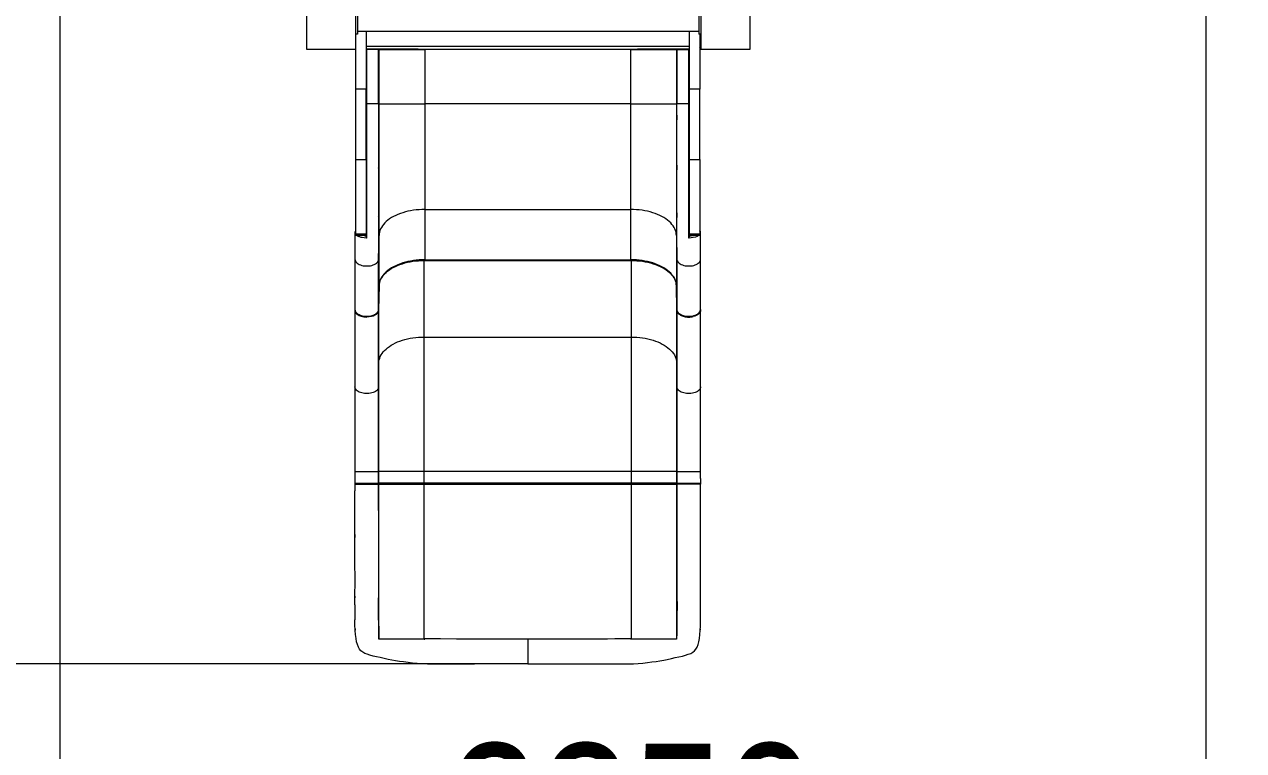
# Model space of a CAD drawing. Header units: millimetres. Extents: x -3467 to 2818, y -3826 to 2555.
# Drawn here: x -1155 to 1318, y -1321 to 152 of the extents above; entities that cross this region are included whole.
import ezdxf

# ---------------------------------------------------------------- set-up
doc = ezdxf.new("R2010")
doc.units = ezdxf.units.MM
for name, color, linetype in [('DIKOM_ОБЪЕКТ', 7, 'Continuous'), ('DIKOM_РАЗМЕР_ЗОНА', 7, 'Continuous'), ('DIKOM_РАЗМЕР_ОБЪЕКТА', 7, 'Continuous')]:
    doc.layers.add(name, color=color, linetype=linetype)
doc.styles.add('style1', font='arial.ttf', dxfattribs={"width": 0.8})
doc.dimstyles.new('1-50', dxfattribs={"dimtxt": 300, "dimasz": 200, "dimexe": 100, "dimexo": 0, "dimgap": 100, "dimtad": 1, "dimtxsty": 'style1', "dimcen": 200, "dimclrd": 7, "dimclre": 7, "dimclrt": 7, "dimadec": 1, "dimazin": 2, "dimtfac": 1, "dimtmove": 0, "dimatfit": 2, "dimfxl": 0, "dimlwd": 25, "dimlwe": 18, "dimarcsym": 0})

# ---------------------------------------------------------------- blocks, each defined once
blk = doc.blocks.new('*D1')
at = {"layer": 'Defpoints', "color": 0, "transparency": 16777216}
for p in [(-1082.9, 905.2), (1241.2, 208), (1241.2, -1712.2)]:
    blk.add_point(p, dxfattribs=at)
at = {"layer": 'DIKOM_РАЗМЕР_ОБЪЕКТА', "color": 7, "lineweight": 18, "transparency": 16777216}
for p, q in [((-1082.9, 905.2), (-1082.9, -1812.2)), ((1241.2, 208), (1241.2, -1812.2))]:
    blk.add_line(p, q, dxfattribs=at)
at = {"layer": 'DIKOM_РАЗМЕР_ОБЪЕКТА', "color": 7, "lineweight": 25, "transparency": 16777216}
blk.add_line((-882.9, -1712.2), (1041.2, -1712.2), dxfattribs=at)
at = {"layer": 'DIKOM_РАЗМЕР_ОБЪЕКТА', "color": 7, "transparency": 16777216}
for points in [[(-882.9, -1678.9), (-882.9, -1745.6), (-1082.9, -1712.2)], [(1041.2, -1678.9), (1041.2, -1745.6), (1241.2, -1712.2)]]:
    blk.add_solid(points, dxfattribs=at)
at = {"layer": 'DIKOM_РАЗМЕР_ОБЪЕКТА', "color": 7, "transparency": 16777216, "insert": (77.8, -1458.9), "char_height": 300, "attachment_point": 5, "style": 'style1'}
blk.add_mtext('2350', dxfattribs=at)
blk = doc.blocks.new('*D2')
at = {"layer": 'Defpoints', "color": 0, "transparency": 16777216}
for p in [(-3016.7, 2554.9), (-1682.9, 2554.9), (-681.9, -3145.1)]:
    blk.add_point(p, dxfattribs=at)
at = {"layer": 'DIKOM_РАЗМЕР_ЗОНА', "color": 7, "lineweight": 18, "transparency": 16777216}
for p, q in [((-1682.9, 2554.9), (-3116.7, 2554.9)), ((-681.9, -3145.1), (-3116.7, -3145.1))]:
    blk.add_line(p, q, dxfattribs=at)
at = {"layer": 'DIKOM_РАЗМЕР_ЗОНА', "color": 7, "lineweight": 25, "transparency": 16777216}
blk.add_line((-3016.7, -2945.1), (-3016.7, 2354.9), dxfattribs=at)
at = {"layer": 'DIKOM_РАЗМЕР_ЗОНА', "color": 7, "transparency": 16777216}
for points in [[(-3050, 2354.9), (-2983.3, 2354.9), (-3016.7, 2554.9)], [(-3050, -2945.1), (-2983.3, -2945.1), (-3016.7, -3145.1)]]:
    blk.add_solid(points, dxfattribs=at)
at = {"layer": 'DIKOM_РАЗМЕР_ЗОНА', "color": 7, "transparency": 16777216, "insert": (-3269.8, -106.9), "char_height": 300, "attachment_point": 5, "rotation": 90, "style": 'style1'}
blk.add_mtext('5700', dxfattribs=at)
blk = doc.blocks.new('*D3')
at = {"layer": 'Defpoints', "color": 0, "transparency": 16777216}
for p in [(-2582.9, -508.7), (2818.1, -1045.1), (2818.1, -3726.1)]:
    blk.add_point(p, dxfattribs=at)
at = {"layer": 'DIKOM_РАЗМЕР_ЗОНА', "color": 7, "lineweight": 18, "transparency": 16777216}
for p, q in [((-2582.9, -508.7), (-2582.9, -3826.1)), ((2818.1, -1045.1), (2818.1, -3826.1))]:
    blk.add_line(p, q, dxfattribs=at)
at = {"layer": 'DIKOM_РАЗМЕР_ЗОНА', "color": 7, "lineweight": 25, "transparency": 16777216}
blk.add_line((-2382.9, -3726.1), (2618.1, -3726.1), dxfattribs=at)
at = {"layer": 'DIKOM_РАЗМЕР_ЗОНА', "color": 7, "transparency": 16777216}
for points in [[(-2382.9, -3692.8), (-2382.9, -3759.4), (-2582.9, -3726.1)], [(2618.1, -3692.8), (2618.1, -3759.4), (2818.1, -3726.1)]]:
    blk.add_solid(points, dxfattribs=at)
at = {"layer": 'DIKOM_РАЗМЕР_ЗОНА', "color": 7, "transparency": 16777216, "insert": (130.1, -3472.9), "char_height": 300, "attachment_point": 5, "style": 'style1'}
blk.add_mtext('5400', dxfattribs=at)
blk = doc.blocks.new('*D0')
at = {"layer": 'Defpoints', "color": 0, "transparency": 16777216}
for p in [(-1449.9, 1054.9), (-132.2, 1054.9), (-132.2, -1145.1)]:
    blk.add_point(p, dxfattribs=at)
at = {"layer": 'DIKOM_РАЗМЕР_ОБЪЕКТА', "color": 7, "lineweight": 18, "transparency": 16777216}
for p, q in [((-132.2, 1054.9), (-1549.9, 1054.9)), ((-132.2, -1145.1), (-1549.9, -1145.1))]:
    blk.add_line(p, q, dxfattribs=at)
at = {"layer": 'DIKOM_РАЗМЕР_ОБЪЕКТА', "color": 7, "lineweight": 25, "transparency": 16777216}
blk.add_line((-1449.9, -945.1), (-1449.9, 854.9), dxfattribs=at)
at = {"layer": 'DIKOM_РАЗМЕР_ОБЪЕКТА', "color": 7, "transparency": 16777216}
for points in [[(-1483.2, 854.9), (-1416.5, 854.9), (-1449.9, 1054.9)], [(-1483.2, -945.1), (-1416.5, -945.1), (-1449.9, -1145.1)]]:
    blk.add_solid(points, dxfattribs=at)
at = {"layer": 'DIKOM_РАЗМЕР_ОБЪЕКТА', "color": 7, "transparency": 16777216, "insert": (-1703, 1.9), "char_height": 300, "attachment_point": 5, "rotation": 90, "style": 'style1'}
blk.add_mtext('2200', dxfattribs=at)

msp = doc.modelspace()

# ---------------------------------------------------------------- linework, layer by layer
at = {"layer": 'DIKOM_ОБЪЕКТ', "color": 7, "linetype": 'Continuous', "lineweight": 15}
for p, q in [((-582.943, 202.196), (-582.943, 102.196)), ((-582.943, 202.196), (-582.943, 102.196)), ((-482.943, 102.196), (-482.943, 202.196)), ((217.057, 202.196), (217.057, 102.196)), ((317.057, 102.196), (317.057, 202.196)), ((-478.943, 172.196), (-478.943, 132.196)), ((213.057, 172.196), (213.057, 132.196)), ((-478.943, 132.196), (-482.943, 132.196)), ((-478.943, 138.696), (213.057, 138.696)), ((-461.943, 138.696), (-461.943, 21.045)), ((194.057, 21.045), (194.057, 138.696)), ((217.057, 132.196), (213.057, 132.196)), ((215.057, 132.196), (215.057, 21.045)), ((-582.943, 102.196), (-482.943, 102.196)), ((-582.943, 102.196), (-482.943, 102.196)), ((-482.943, 21.045), (-482.943, 102.196)), ((-461.943, 108.196), (194.057, 108.196)), ((-461.943, 102.196), (-461.118, 102.196)), ((-460.964, 101.196), (-461.943, 101.196)), ((-436.443, 101.196), (-460.964, 101.196)), ((-460.964, 101.196), (-460.964, -8.76)), ((-437.443, 102.196), (-460.943, 102.196)), ((-436.441, 102.196), (-437.443, 102.196)), ((-436.616, 102.196), (-356.687, 102.196)), ((-436.443, -8.76), (-436.443, 101.196)), ((-436.443, 101.196), (-435.441, 101.196)), ((-356.307, 102.196), (-436.441, 102.196)), ((-435.441, -8.76), (-435.441, 101.196)), ((-435.441, 101.196), (-342.943, 101.196)), ((-356.47, 102.196), (88.585, 102.196)), ((-342.943, 102.196), (-342.943, 101.196)), ((-342.943, 101.196), (-342.943, -8.76)), ((75.057, 101.196), (-342.943, 101.196)), ((75.057, 102.196), (75.057, 101.196)), ((75.057, 101.196), (167.556, 101.196)), ((75.057, -8.76), (75.057, 101.196)), ((168.556, 102.196), (88.415, 102.196)), ((88.802, 102.196), (168.731, 102.196)), ((167.556, 101.196), (168.557, 101.196)), ((167.556, 101.196), (167.556, -8.76)), ((169.557, 102.196), (168.556, 102.196)), ((168.557, 101.196), (193.079, 101.196)), ((168.557, 101.196), (168.557, -8.76)), ((193.057, 102.196), (169.557, 102.196)), ((193.079, -8.76), (193.079, 101.196)), ((193.079, 101.196), (194.057, 101.196)), ((193.232, 102.196), (194.057, 102.196)), ((215.057, 112.196), (217.057, 112.196)), ((215.057, 102.196), (217.057, 102.196)), ((217.057, 102.196), (317.057, 102.196)), ((-461.943, 21.045), (-482.943, 21.045)), ((-482.943, -121.705), (-482.943, 21.045)), ((-461.943, -121.705), (-461.943, 21.045)), ((215.057, 21.045), (194.057, 21.045)), ((194.057, -121.705), (194.057, 21.045)), ((215.057, -121.705), (215.057, 21.045)), ((-460.964, -8.76), (-461.943, -8.76)), ((-460.964, -8.76), (-460.964, -281.249)), ((-436.443, -8.76), (-460.964, -8.76)), ((-436.443, -8.76), (-436.443, -324.227)), ((-435.441, -8.76), (-436.443, -8.76)), ((-435.441, -276.046), (-435.441, -8.76)), ((-435.441, -8.76), (-342.943, -8.76)), ((-342.943, -8.76), (-342.943, -223.277)), ((75.057, -8.76), (-342.943, -8.76)), ((75.057, -8.76), (167.556, -8.76)), ((75.057, -223.277), (75.057, -8.76)), ((168.557, -8.76), (167.556, -8.76)), ((167.556, -8.76), (167.556, -276.046)), ((168.557, -324.227), (168.557, -8.76)), ((193.079, -8.76), (168.557, -8.76)), ((193.079, -281.249), (193.079, -8.76)), ((194.057, -8.76), (193.079, -8.76)), ((-482.943, -121.705), (-461.943, -121.705)), ((-482.943, -273.565), (-482.943, -121.705)), ((-461.943, -121.705), (-461.943, -273.565)), ((194.057, -121.705), (215.057, -121.705)), ((194.057, -273.565), (194.057, -121.705)), ((215.057, -121.705), (215.057, -273.565)), ((-342.943, -223.277), (-342.943, -325.323)), ((-342.943, -223.277), (75.057, -223.277)), ((75.057, -325.323), (75.057, -223.277)), ((-484.443, -269.355), (-484.443, -269.401)), ((-484.443, -269.401), (-484.443, -269.966)), ((-484.443, -269.966), (-484.443, -324.227)), ((216.557, -269.401), (216.557, -269.355)), ((216.557, -269.966), (216.557, -269.401)), ((216.557, -324.227), (216.557, -269.966)), ((-461.943, -273.565), (-482.943, -273.565)), ((-482.943, -275.465), (-482.943, -273.565)), ((-482.943, -275.465), (-461.943, -275.465)), ((-461.943, -275.465), (-461.943, -273.565)), ((-461.943, -278.687), (-461.943, -275.94)), ((-436.443, -324.227), (-435.441, -276.046)), ((-435.441, -378.092), (-435.441, -276.046)), ((167.556, -276.046), (168.557, -324.227)), ((167.556, -276.046), (167.556, -378.092)), ((215.057, -273.565), (194.057, -273.565)), ((194.057, -275.465), (194.057, -273.565)), ((194.057, -275.465), (215.057, -275.465)), ((194.057, -278.687), (194.057, -275.942)), ((215.057, -275.465), (215.057, -273.565)), ((-484.443, -324.227), (-484.443, -418.429)), ((-436.443, -426.272), (-436.443, -324.227)), ((-343.941, -325.544), (-343.941, -326.082)), ((-343.941, -326.082), (-343.941, -326.83)), ((76.056, -326.082), (-343.941, -326.082)), ((-343.941, -482.129), (-343.941, -326.83)), ((-343.941, -326.83), (76.056, -326.83)), ((-342.943, -325.323), (75.057, -325.323)), ((-342.943, -325.323), (-342.943, -325.536)), ((-342.943, -325.536), (75.057, -325.536)), ((75.057, -325.536), (75.057, -325.323)), ((76.056, -326.082), (76.056, -325.553)), ((76.056, -326.83), (76.056, -326.082)), ((76.056, -326.83), (76.056, -482.129)), ((168.557, -324.227), (168.557, -426.272)), ((216.557, -418.429), (216.557, -324.227)), ((-484.443, -361.566), (-484.443, -401.142)), ((165.408, -367.031), (165.487, -367.216)), ((216.557, -401.142), (216.557, -361.566)), ((-435.441, -378.092), (-436.443, -426.272)), ((168.557, -426.272), (167.556, -378.092)), ((-484.443, -418.429), (-484.443, -426.272)), ((-435.939, -534.584), (-435.939, -402.058)), ((168.054, -402.058), (168.054, -534.584)), ((216.557, -426.272), (216.557, -418.429)), ((-484.443, -427.779), (-484.443, -583.079)), ((-484.416, -428.011), (-484.326, -428.798)), ((-436.592, -427.469), (-436.443, -426.272)), ((-436.443, -427.779), (-436.44, -427.568)), ((-436.443, -583.079), (-436.443, -427.779)), ((-436.433, -426.871), (-436.411, -424.769)), ((168.526, -424.769), (168.557, -427.779)), ((168.557, -427.779), (168.557, -583.079)), ((192.557, -440.798), (192.557, -441.545)), ((216.557, -426.273), (216.557, -427.779)), ((216.557, -583.079), (216.557, -427.779)), ((-343.941, -482.129), (76.056, -482.129)), ((-343.941, -755.152), (-343.941, -482.129)), ((76.056, -482.129), (76.056, -755.152)), ((-436.443, -583.079), (-435.939, -534.584)), ((-435.939, -755.152), (-435.939, -534.584)), ((168.054, -534.584), (168.557, -583.079)), ((168.054, -534.584), (168.054, -755.152)), ((-484.443, -583.079), (-484.443, -755.152)), ((-436.443, -755.152), (-436.443, -583.079)), ((168.557, -583.079), (168.557, -755.152)), ((216.557, -755.152), (216.557, -583.079)), ((-484.443, -755.152), (-436.443, -755.152)), ((-484.443, -755.152), (-484.443, -769.152)), ((-435.939, -755.152), (-436.443, -755.152)), ((-436.443, -778.726), (-436.443, -755.152)), ((-435.939, -778.726), (-435.939, -755.152)), ((-343.941, -755.152), (-435.939, -755.152)), ((-343.941, -778.726), (-343.941, -755.152)), ((76.056, -755.152), (-343.941, -755.152)), ((168.054, -755.152), (76.056, -755.152)), ((76.056, -755.152), (76.056, -778.726)), ((168.557, -755.152), (168.054, -755.152)), ((168.054, -755.152), (168.054, -778.726)), ((168.557, -755.152), (216.557, -755.152)), ((168.557, -755.152), (168.557, -778.726)), ((216.557, -769.152), (216.557, -755.152)), ((-484.454, -771.151), (-484.462, -780.584)), ((-484.462, -780.584), (-484.273, -780.59)), ((-484.451, -780.584), (-484.457, -794.356)), ((-484.454, -771.151), (-484.429, -771.005)), ((-484.443, -769.152), (-484.443, -778.726)), ((-483.294, -779.002), (-484.169, -779.878)), ((-483.986, -779.884), (-484.169, -779.878)), ((-436.735, -779.859), (-437.652, -778.942)), ((-436.232, -779.859), (-437.213, -778.878)), ((-436.943, -779.226), (-436.439, -779.226)), ((-436.232, -779.859), (-436.735, -779.859)), ((-436.73, -780.565), (-436.618, -780.565)), ((-436.55, -778.726), (-436.443, -778.726)), ((-435.939, -778.726), (-436.443, -778.726)), ((-436.443, -780.566), (-435.939, -780.566)), ((-436.439, -779.226), (-343.941, -779.226)), ((-343.941, -779.859), (-436.232, -779.859)), ((-343.941, -778.726), (-435.939, -778.726)), ((-435.939, -1095.069), (-435.939, -780.566)), ((-435.939, -780.566), (-343.941, -780.566)), ((76.056, -778.726), (-343.941, -778.726)), ((-343.941, -778.726), (-343.941, -779.226)), ((-343.941, -779.226), (76.056, -779.226)), ((-343.941, -779.859), (-343.941, -779.226)), ((-343.941, -780.566), (-343.941, -779.859)), ((76.056, -779.859), (-343.941, -779.859)), ((-343.941, -1095.069), (-343.941, -780.566)), ((-343.941, -780.566), (76.056, -780.566)), ((168.054, -778.726), (76.056, -778.726)), ((76.056, -778.726), (76.056, -779.226)), ((76.056, -779.226), (168.554, -779.226)), ((76.056, -779.226), (76.056, -779.859)), ((76.056, -780.566), (76.056, -779.859)), ((168.347, -779.859), (76.056, -779.859)), ((76.056, -780.566), (76.056, -1095.069)), ((76.056, -780.566), (168.054, -780.566)), ((168.557, -778.726), (168.054, -778.726)), ((168.054, -780.566), (168.054, -1095.069)), ((168.054, -780.566), (168.557, -780.566)), ((168.98, -779.226), (168.347, -779.859)), ((168.85, -779.859), (168.347, -779.859)), ((168.554, -779.226), (169.057, -779.226)), ((168.557, -780.566), (168.557, -991.431)), ((168.649, -778.726), (169.136, -778.894)), ((168.845, -780.565), (168.733, -780.565)), ((168.85, -779.859), (169.512, -779.196)), ((169.864, -779.038), (169.448, -779.038)), ((216.284, -779.878), (215.445, -779.039)), ((215.766, -778.868), (216.441, -778.727)), ((216.577, -780.584), (216.391, -780.59)), ((216.557, -769.152), (216.557, -778.726)), ((216.557, -771.05), (216.569, -771.151)), ((216.571, -794.356), (216.566, -780.584)), ((216.569, -771.151), (216.577, -780.584)), ((-484.47, -795.151), (-484.469, -794.356)), ((216.585, -795.151), (216.584, -794.356)), ((-436.443, -834.261), (-436.443, -991.431)), ((-484.426, -1009.885), (-484.439, -1011.037)), ((-484.401, -1007.679), (-484.426, -1009.885)), ((-436.443, -991.431), (-436.443, -1005.725)), ((-436.443, -1005.725), (-436.443, -1011.069)), ((168.557, -991.431), (168.557, -1005.725)), ((168.557, -1005.725), (168.557, -1011.069)), ((216.54, -1009.798), (216.516, -1007.742)), ((216.554, -1011.037), (216.54, -1009.798)), ((-484.125, -1074.319), (-484.084, -1075.031)), ((216.135, -1075.878), (216.175, -1075.283)), ((216.175, -1075.283), (216.24, -1074.319)), ((-435.998, -1094.546), (-435.962, -1095.007)), ((-435.962, -1095.007), (-435.943, -1095.066)), ((-435.943, -1095.066), (-435.939, -1095.069)), ((-434.596, -1095.069), (-434.615, -1095.069)), ((-415.501, -1095.069), (-420.276, -1095.069)), ((-394.876, -1095.069), (-415.501, -1095.069)), ((-388.471, -1095.069), (-394.876, -1095.069)), ((-364.685, -1095.069), (-388.471, -1095.069)), ((-351.104, -1095.069), (-364.685, -1095.069)), ((-343.941, -1095.069), (-351.104, -1095.069)), ((-343.941, -1095.069), (-343.452, -1095.069)), ((-343.452, -1095.069), (-342.842, -1095.069)), ((-133.943, -1095.069), (-278.653, -1095.069)), ((10.767, -1095.069), (-133.943, -1095.069)), ((75.567, -1095.069), (74.957, -1095.069)), ((76.056, -1095.069), (75.567, -1095.069)), ((83.219, -1095.069), (76.056, -1095.069)), ((96.8, -1095.069), (83.219, -1095.069)), ((120.586, -1095.069), (96.8, -1095.069)), ((126.991, -1095.069), (120.586, -1095.069)), ((147.616, -1095.069), (126.991, -1095.069)), ((152.391, -1095.069), (147.616, -1095.069)), ((166.73, -1095.069), (166.711, -1095.069)), ((168.057, -1095.066), (168.054, -1095.069)), ((168.077, -1095.007), (168.057, -1095.066)), ((168.113, -1094.546), (168.077, -1095.007)), ((-133.943, -1145.069), (-134.506, -1145.069)), ((-133.38, -1145.068), (-132.359, -1145.065)), ((75.083, -1145.065), (77.411, -1144.964)), ((77.411, -1144.964), (79.741, -1144.863))]:
    msp.add_line(p, q, dxfattribs=at)
at = {"layer": 'DIKOM_ОБЪЕКТ', "color": 7, "linetype": 'Continuous', "lineweight": 15, "flags": 128}
for points in [[(-436.265, -41.249), (-436.282, -40.996), (-436.297, -40.263), (-436.309, -39.135), (-436.314, -37.737), (-436.314, -36.228), (-436.309, -34.778), (-436.297, -33.55), (-436.282, -32.683), (-436.265, -32.274), (-436.259, -32.249), (-436.241, -32.503), (-436.226, -33.236), (-436.215, -34.364), (-436.209, -35.762), (-436.209, -37.271), (-436.215, -38.721), (-436.226, -39.948), (-436.241, -40.816), (-436.259, -41.224), (-436.265, -41.249)], [(168.379, -41.249), (168.361, -40.996), (168.345, -40.263), (168.332, -39.134), (168.325, -37.737), (168.323, -36.228), (168.327, -34.778), (168.337, -33.55), (168.351, -32.683), (168.368, -32.274), (168.374, -32.249), (168.392, -32.503), (168.408, -33.236), (168.42, -34.364), (168.428, -35.762), (168.43, -37.271), (168.426, -38.721), (168.416, -39.949), (168.402, -40.816), (168.385, -41.224), (168.379, -41.249)], [(-436.275, -142.642), (-436.291, -142.388), (-436.304, -141.656), (-436.313, -140.527), (-436.315, -139.13), (-436.312, -137.621), (-436.303, -136.171), (-436.289, -134.943), (-436.272, -134.076), (-436.254, -133.667), (-436.249, -133.642), (-436.232, -133.896), (-436.219, -134.628), (-436.211, -135.757), (-436.208, -137.154), (-436.211, -138.663), (-436.221, -140.113), (-436.234, -141.341), (-436.251, -142.208), (-436.269, -142.617), (-436.275, -142.642)], [(168.39, -142.642), (168.372, -142.388), (168.354, -141.656), (168.339, -140.527), (168.328, -139.13), (168.323, -137.621), (168.324, -136.171), (168.331, -134.943), (168.342, -134.076), (168.358, -133.667), (168.364, -133.642), (168.382, -133.896), (168.399, -134.628), (168.414, -135.757), (168.424, -137.155), (168.43, -138.664), (168.429, -140.114), (168.422, -141.341), (168.411, -142.209), (168.395, -142.617), (168.39, -142.642)], [(-436.284, -239.281), (-436.299, -239.027), (-436.31, -238.295), (-436.315, -237.166), (-436.314, -235.769), (-436.307, -234.26), (-436.295, -232.81), (-436.28, -231.582), (-436.262, -230.715), (-436.244, -230.306), (-436.239, -230.281), (-436.224, -230.534), (-436.214, -231.267), (-436.208, -232.395), (-436.209, -233.793), (-436.216, -235.302), (-436.228, -236.752), (-436.244, -237.98), (-436.261, -238.847), (-436.279, -239.256), (-436.284, -239.281)], [(-342.943, -223.277), (-348.731, -223.381), (-354.496, -223.693), (-360.216, -224.21), (-365.869, -224.933), (-371.432, -225.856), (-376.883, -226.978), (-382.2, -228.292), (-387.365, -229.796), (-392.354, -231.481), (-397.151, -233.343), (-401.735, -235.372), (-406.088, -237.563), (-410.194, -239.905), (-414.036, -242.39), (-417.6, -245.008), (-420.871, -247.749), (-423.837, -250.602), (-426.485, -253.556), (-428.806, -256.599), (-430.791, -259.72), (-432.431, -262.905), (-433.721, -266.143), (-434.654, -269.422), (-435.229, -272.727), (-435.441, -276.046)], [(167.556, -276.046), (167.344, -272.727), (166.769, -269.422), (165.836, -266.143), (164.546, -262.905), (162.906, -259.72), (160.921, -256.599), (158.6, -253.556), (155.951, -250.602), (152.986, -247.749), (149.715, -245.008), (146.151, -242.39), (142.309, -239.905), (138.203, -237.563), (133.849, -235.372), (129.266, -233.343), (124.469, -231.481), (119.479, -229.796), (114.315, -228.292), (108.997, -226.978), (103.546, -225.856), (97.984, -224.933), (92.331, -224.21), (86.611, -223.693), (80.846, -223.381), (75.057, -223.277)], [(168.399, -239.281), (168.382, -239.027), (168.364, -238.295), (168.347, -237.166), (168.334, -235.768), (168.325, -234.259), (168.323, -232.809), (168.326, -231.581), (168.335, -230.714), (168.349, -230.306), (168.354, -230.281), (168.371, -230.534), (168.389, -231.267), (168.406, -232.396), (168.419, -233.793), (168.427, -235.302), (168.43, -236.752), (168.427, -237.98), (168.418, -238.847), (168.404, -239.256), (168.399, -239.281)], [(-460.964, -281.249), (-465.418, -281.006), (-469.795, -280.359), (-471.485, -279.986), (-473.122, -279.548), (-474.695, -279.046), (-476.19, -278.482), (-477.597, -277.858), (-480.01, -276.501), (-481.292, -275.465)], [(-461.943, -276.61), (-465.766, -276.307), (-469.365, -275.681), (-470.131, -275.465)], [(-468.364, -275.465), (-465.674, -275.888), (-461.943, -276.123)], [(-461.743, -275.951), (-464.994, -275.774), (-467.357, -275.465)], [(213.514, -275.465), (213.488, -275.489), (212.595, -276.178), (211.656, -276.8), (210.692, -277.358), (209.72, -277.855), (206.039, -279.303), (201.915, -280.358), (197.536, -281.006), (193.079, -281.249)], [(200.479, -275.465), (197.789, -275.888), (194.057, -276.123)], [(-484.443, -324.227), (-484.253, -325.952), (-483.689, -327.65), (-482.757, -329.294), (-481.474, -330.858), (-479.859, -332.318), (-477.938, -333.65), (-475.741, -334.833), (-473.302, -335.849), (-470.661, -336.682), (-467.859, -337.319), (-464.94, -337.749), (-461.95, -337.965), (-458.936, -337.965), (-455.945, -337.749), (-453.026, -337.319), (-450.224, -336.682), (-447.583, -335.849), (-445.144, -334.833), (-442.947, -333.65), (-441.026, -332.318), (-439.411, -330.858), (-438.128, -329.294), (-437.197, -327.65), (-436.632, -325.952), (-436.443, -324.227)], [(-413.122, -343.816), (-414.036, -344.436), (-417.6, -347.054), (-420.871, -349.795), (-423.837, -352.648), (-426.485, -355.602), (-428.806, -358.645), (-430.791, -361.765), (-432.431, -364.951), (-433.721, -368.189), (-434.654, -371.467), (-435.229, -374.772), (-435.441, -378.092)], [(-432.882, -366.105), (-431.302, -363.053), (-429.326, -359.951), (-427.016, -356.926), (-424.381, -353.99), (-421.431, -351.154), (-418.177, -348.429), (-414.632, -345.827), (-410.811, -343.357), (-406.727, -341.029), (-402.398, -338.851), (-397.84, -336.834), (-393.07, -334.984), (-388.109, -333.308), (-382.974, -331.814), (-377.686, -330.507), (-372.266, -329.393), (-366.736, -328.475), (-361.115, -327.757), (-355.428, -327.243), (-349.696, -326.933), (-343.941, -326.83)], [(-413.351, -344.16), (-411.798, -343.115), (-408.317, -341.014), (-404.641, -339.027), (-400.783, -337.157), (-396.754, -335.412), (-392.569, -333.797), (-388.241, -332.316), (-383.788, -330.975), (-379.226, -329.778), (-374.576, -328.727), (-369.867, -327.828), (-365.135, -327.082), (-360.453, -326.493), (-355.994, -326.065), (-352.198, -325.802), (-349.143, -325.655), (-345.536, -325.557), (-342.943, -325.536)], [(-342.943, -325.323), (-348.731, -325.427), (-354.496, -325.738), (-360.216, -326.256), (-365.869, -326.978), (-371.432, -327.902), (-376.883, -329.023), (-382.2, -330.338), (-387.365, -331.841), (-392.354, -333.527), (-397.151, -335.388), (-401.735, -337.418), (-406.088, -339.608), (-410.194, -341.951), (-413.122, -343.816)], [(-343.941, -326.082), (-349.714, -326.186), (-355.465, -326.497), (-361.17, -327.013), (-366.808, -327.733), (-372.357, -328.654), (-377.794, -329.772), (-383.098, -331.083), (-388.249, -332.582), (-393.227, -334.262), (-398.011, -336.118), (-402.584, -338.142), (-406.927, -340.327), (-411.024, -342.662), (-412.617, -343.654)], [(149.781, -347.106), (149.715, -347.054), (146.151, -344.436), (142.309, -341.951), (138.203, -339.608), (133.849, -337.418), (129.266, -335.388), (124.469, -333.527), (119.479, -331.841), (114.315, -330.338), (108.997, -329.023), (103.546, -327.902), (97.984, -326.978), (92.331, -326.256), (86.611, -325.738), (80.846, -325.427), (75.057, -325.323)], [(75.057, -325.536), (80.455, -325.626), (82.685, -325.716), (86.368, -325.933), (90.176, -326.248), (94.231, -326.686), (98.419, -327.252), (102.684, -327.952), (106.98, -328.788), (111.27, -329.76), (115.524, -330.869), (119.715, -332.112), (123.82, -333.487), (127.821, -334.99), (131.698, -336.617), (135.436, -338.364), (139.02, -340.225), (142.438, -342.196), (145.677, -344.272), (148.726, -346.446), (149.848, -347.338)], [(143.864, -343.107), (143.139, -342.662), (139.042, -340.327), (134.699, -338.142), (130.126, -336.118), (125.342, -334.262), (120.364, -332.582), (115.213, -331.083), (109.908, -329.772), (104.471, -328.654), (98.923, -327.733), (93.285, -327.013), (87.58, -326.497), (81.829, -326.186), (76.056, -326.082)], [(76.056, -326.83), (81.811, -326.933), (87.543, -327.243), (93.23, -327.757), (98.85, -328.475), (104.381, -329.393), (109.801, -330.507), (115.089, -331.814), (120.223, -333.308), (125.185, -334.984), (129.955, -336.834), (134.513, -338.851), (138.842, -341.029), (142.926, -343.357), (146.747, -345.827), (150.292, -348.429), (153.546, -351.154), (156.496, -353.99), (159.131, -356.926), (161.441, -359.951), (163.417, -363.053), (165.05, -366.22), (165.408, -367.031)], [(168.557, -324.227), (168.747, -325.952), (169.311, -327.65), (170.243, -329.294), (171.526, -330.858), (173.141, -332.318), (175.062, -333.65), (177.259, -334.833), (179.698, -335.849), (182.339, -336.682), (185.141, -337.319), (188.06, -337.749), (191.05, -337.965), (194.064, -337.965), (197.055, -337.749), (199.974, -337.319), (202.776, -336.682), (205.417, -335.849), (207.856, -334.833), (210.053, -333.65), (211.974, -332.318), (213.589, -330.858), (214.872, -329.294), (215.803, -327.65), (216.368, -325.952), (216.557, -324.227)], [(-433.372, -367.216), (-432.935, -366.22), (-432.882, -366.105)], [(167.556, -378.092), (167.344, -374.772), (166.769, -371.467), (165.836, -368.189), (164.546, -364.951), (162.906, -361.765), (160.921, -358.645), (158.6, -355.602), (155.951, -352.648), (152.986, -349.795), (149.781, -347.106)], [(-484.443, -426.272), (-484.432, -426.687), (-484.296, -427.627)], [(-484.326, -428.798), (-484.236, -429.58), (-483.621, -431.35), (-482.732, -432.884), (-481.65, -434.225), (-480.391, -435.434), (-479.058, -436.469), (-477.768, -437.305), (-475.943, -438.289), (-473.868, -439.191), (-471.742, -439.924), (-469.428, -440.544), (-466.581, -441.088), (-463.593, -441.426), (-460.443, -441.545)], [(-484.296, -427.627), (-484.222, -428.134), (-483.853, -429.306), (-483.277, -430.511), (-482.532, -431.655), (-481.241, -433.142), (-479.585, -434.577), (-477.598, -435.899), (-476.919, -436.282), (-476.14, -436.686), (-475.322, -437.074), (-474.797, -437.306), (-474.158, -437.57), (-472.021, -438.331), (-469.619, -438.992), (-467.4, -439.447), (-465.402, -439.742), (-462.674, -439.979), (-460.449, -440.038), (-455.762, -439.775), (-451.249, -438.988), (-449.825, -438.618), (-448.445, -438.195), (-447.433, -437.842), (-446.379, -437.428), (-444.726, -436.676), (-443.699, -436.135), (-442.891, -435.661), (-441.968, -435.06), (-441.181, -434.485), (-440.504, -433.935), (-438.262, -431.53), (-437.774, -430.793), (-437.55, -430.405), (-437.172, -429.64), (-436.688, -428.235), (-436.592, -427.469)], [(-437.134, -429.529), (-437.187, -429.841), (-438.536, -432.397), (-440.716, -434.743), (-443.661, -436.805), (-447.251, -438.499), (-451.334, -439.754), (-455.79, -440.534), (-460.42, -440.798), (-465.075, -440.537), (-469.505, -439.765), (-473.612, -438.508), (-477.194, -436.822), (-480.146, -434.763), (-482.339, -432.412), (-483.691, -429.863), (-483.75, -429.522)], [(-436.443, -427.779), (-436.575, -429.224), (-436.886, -430.414), (-437.265, -431.351), (-437.622, -432.041), (-437.892, -432.491), (-438.276, -433.056), (-438.924, -433.875), (-439.664, -434.668), (-440.492, -435.432), (-441.406, -436.163), (-442.401, -436.858), (-443.217, -437.364), (-443.844, -437.722), (-445.896, -438.729), (-447.583, -439.403), (-449.52, -440.037), (-451.482, -440.55), (-455.75, -441.28), (-460.443, -441.545)], [(-436.534, -428.98), (-436.462, -428.167), (-436.466, -427.638)], [(168.557, -426.272), (168.69, -427.715), (169, -428.905), (169.378, -429.842), (169.735, -430.532), (170.007, -430.984), (170.368, -431.518), (171.157, -432.504), (172.175, -433.541), (173.147, -434.37), (174.313, -435.216), (175.374, -435.882), (175.765, -436.107), (176.358, -436.429), (177.169, -436.837), (177.822, -437.139), (178.288, -437.342), (178.832, -437.566), (180.972, -438.328), (183.37, -438.989), (185.589, -439.445), (187.591, -439.741), (190.333, -439.979), (192.563, -440.038), (197.231, -439.775), (201.737, -438.991), (203.162, -438.621), (204.543, -438.199), (205.558, -437.845), (206.614, -437.431), (208.263, -436.682), (209.345, -436.11), (210.443, -435.452), (211.587, -434.662), (212.51, -433.923), (213.768, -432.714), (214.847, -431.375), (216.093, -428.968), (216.557, -426.272)], [(168.557, -427.779), (168.634, -427.466), (168.85, -427.199)], [(175.587, -437.513), (174.003, -436.51), (172.598, -435.424), (171.39, -434.268), (170.606, -433.343), (170.002, -432.483), (169.364, -431.318), (168.96, -430.29), (168.731, -429.429), (168.595, -428.423)], [(175.794, -436.815), (172.841, -434.751), (170.653, -432.401), (169.307, -429.855), (169.25, -429.522)], [(183.485, -439.763), (179.395, -438.51), (175.794, -436.815)], [(192.557, -440.798), (187.942, -440.539), (183.485, -439.763)], [(192.557, -440.798), (197.192, -440.536), (201.63, -439.763)], [(201.63, -439.763), (204.731, -438.869), (207.589, -437.716), (210.11, -436.34), (212.257, -434.766), (213.987, -433.016), (215.245, -431.145), (216.006, -429.203), (216.265, -427.2)], [(216.557, -427.779), (216.515, -428.593), (216.39, -429.404), (216.224, -430.066), (215.978, -430.787), (215.526, -431.771), (214.253, -433.665), (213.437, -434.567), (212.986, -435.004), (212.751, -435.22), (212.63, -435.326), (212.569, -435.379), (212.539, -435.406), (212.523, -435.419), (212.516, -435.426), (212.512, -435.429), (212.51, -435.431), (212.509, -435.431), (212.508, -435.432), (212.508, -435.432), (212.508, -435.432), (212.508, -435.432), (212.508, -435.432), (212.508, -435.432), (212.508, -435.432), (212.508, -435.432), (212.448, -435.483), (211.935, -435.902), (210.85, -436.691), (209.864, -437.317), (208.957, -437.83), (207.792, -438.416), (204.901, -439.586), (201.742, -440.497)], [(-435.939, -534.584), (-435.725, -531.284), (-435.151, -527.998), (-434.22, -524.739), (-432.935, -521.52), (-431.302, -518.353), (-429.326, -515.251), (-427.016, -512.226), (-424.381, -509.29), (-421.431, -506.454), (-418.177, -503.729), (-414.632, -501.127), (-410.811, -498.656), (-406.727, -496.328), (-402.398, -494.151), (-397.84, -492.133), (-393.07, -490.283), (-388.109, -488.608), (-382.974, -487.114), (-377.686, -485.807), (-372.266, -484.692), (-366.736, -483.775), (-361.115, -483.057), (-355.428, -482.542), (-349.696, -482.232), (-343.941, -482.129)], [(76.056, -482.129), (81.811, -482.232), (87.543, -482.542), (93.23, -483.057), (98.85, -483.775), (104.381, -484.692), (109.801, -485.807), (115.089, -487.114), (120.223, -488.608), (125.185, -490.283), (129.955, -492.133), (134.513, -494.151), (138.842, -496.328), (142.926, -498.656), (146.747, -501.127), (150.292, -503.729), (153.546, -506.454), (156.496, -509.29), (159.131, -512.226), (161.441, -515.251), (163.417, -518.353), (165.05, -521.52), (166.335, -524.739), (167.266, -527.998), (167.84, -531.284), (168.054, -534.584)], [(-436.443, -583.079), (-436.632, -584.804), (-437.197, -586.502), (-438.128, -588.146), (-439.411, -589.71), (-441.026, -591.17), (-442.947, -592.502), (-445.144, -593.685), (-447.583, -594.701), (-450.224, -595.534), (-453.026, -596.171), (-455.945, -596.601), (-458.936, -596.817), (-461.95, -596.817), (-464.94, -596.601), (-467.859, -596.171), (-470.661, -595.534), (-473.302, -594.701), (-475.741, -593.685), (-477.938, -592.502), (-479.859, -591.17), (-481.474, -589.71), (-482.757, -588.146), (-483.689, -586.502), (-484.253, -584.804), (-484.443, -583.079)], [(216.557, -583.079), (216.368, -584.804), (215.803, -586.502), (214.872, -588.146), (213.589, -589.71), (211.974, -591.17), (210.053, -592.502), (207.856, -593.685), (205.417, -594.701), (202.776, -595.534), (199.974, -596.171), (197.055, -596.601), (194.064, -596.817), (191.05, -596.817), (188.06, -596.601), (185.141, -596.171), (182.339, -595.534), (179.698, -594.701), (177.259, -593.685), (175.062, -592.502), (173.141, -591.17), (171.526, -589.71), (170.243, -588.146), (169.311, -586.502), (168.747, -584.804), (168.557, -583.079)], [(-484.443, -778.726), (-484.432, -778.726), (-484.279, -778.727)], [(-484.097, -779.885), (-484.313, -780.211), (-484.386, -780.596)], [(-484.327, -778.727), (-483.598, -778.96), (-482.389, -779.127), (-481, -779.203), (-479.631, -779.223), (-478.005, -779.224), (-476.296, -779.224), (-474.436, -779.225), (-471.441, -779.225), (-468.252, -779.224), (-464.865, -779.226), (-461.395, -779.224), (-457.896, -779.225), (-454.481, -779.225), (-451.183, -779.224), (-448.171, -779.225), (-446.334, -779.225), (-444.542, -779.223), (-442.363, -779.207), (-440.56, -779.164), (-438.801, -779.066), (-437.36, -778.911), (-436.534, -778.726)], [(-484.279, -778.727), (-484.223, -778.727), (-483.854, -778.728), (-483.257, -778.727), (-482.489, -778.727), (-481.24, -778.727), (-479.546, -778.728), (-477.586, -778.726), (-476.409, -778.727), (-475.063, -778.728), (-473.795, -778.728), (-471.677, -778.727), (-469.4, -778.726), (-467.419, -778.727), (-465.129, -778.728), (-462.794, -778.727), (-461.617, -778.727), (-461.027, -778.726), (-460.731, -778.726), (-460.584, -778.726), (-460.51, -778.726), (-460.473, -778.726), (-460.455, -778.726), (-460.445, -778.726), (-460.441, -778.726), (-460.439, -778.726), (-460.437, -778.726), (-460.437, -778.726), (-460.437, -778.726), (-460.436, -778.726), (-460.436, -778.726), (-460.436, -778.726), (-460.436, -778.726), (-460.436, -778.726), (-460.148, -778.726), (-459.161, -778.726), (-457.704, -778.727), (-456.583, -778.728), (-455.766, -778.728), (-453.481, -778.727), (-452.363, -778.727), (-451.811, -778.727), (-451.536, -778.726), (-451.4, -778.726), (-451.332, -778.726), (-451.298, -778.726), (-451.281, -778.726), (-451.272, -778.726), (-451.268, -778.726), (-451.266, -778.726), (-451.265, -778.726), (-451.264, -778.726), (-451.264, -778.726), (-451.264, -778.726), (-451.264, -778.726), (-451.264, -778.726), (-451.264, -778.726), (-451.264, -778.726), (-451.01, -778.726), (-450.114, -778.726), (-448.805, -778.727), (-447.827, -778.728), (-447.127, -778.728), (-445.231, -778.727), (-444.337, -778.727), (-443.904, -778.727), (-443.691, -778.726), (-443.586, -778.726), (-443.534, -778.726), (-443.507, -778.726), (-443.494, -778.726), (-443.488, -778.726), (-443.485, -778.726), (-443.483, -778.726), (-443.482, -778.726), (-443.482, -778.726), (-443.482, -778.726), (-443.481, -778.726), (-443.481, -778.726), (-443.481, -778.726), (-443.481, -778.726), (-443.481, -778.726), (-443.288, -778.726), (-441.906, -778.727), (-440.753, -778.728), (-439.872, -778.728), (-439.017, -778.727), (-438.279, -778.726), (-437.485, -778.726), (-437.168, -778.727), (-437.031, -778.727), (-436.967, -778.726), (-436.937, -778.726), (-436.922, -778.726), (-436.915, -778.726), (-436.911, -778.726), (-436.909, -778.726), (-436.908, -778.726), (-436.908, -778.726), (-436.908, -778.726), (-436.908, -778.726), (-436.908, -778.726), (-436.908, -778.726), (-436.908, -778.726), (-436.908, -778.726), (-436.908, -778.726), (-436.908, -778.726), (-436.908, -778.726), (-436.908, -778.726), (-436.907, -778.726), (-436.907, -778.726), (-436.906, -778.726), (-436.9, -778.726), (-436.879, -778.726), (-436.799, -778.726), (-436.683, -778.726), (-436.559, -778.726), (-436.55, -778.726)], [(-484.273, -780.59), (-484.013, -780.599), (-482.654, -780.606), (-480.437, -780.605), (-477.442, -780.597), (-473.81, -780.585), (-469.648, -780.57), (-465.153, -780.556), (-460.45, -780.545), (-455.778, -780.538), (-451.277, -780.537), (-447.124, -780.54), (-443.493, -780.546), (-440.497, -780.553), (-438.278, -780.561), (-436.905, -780.564), (-436.73, -780.565)], [(-436.735, -779.859), (-437.192, -779.857), (-438.547, -779.853), (-440.738, -779.846), (-443.698, -779.838), (-447.285, -779.831), (-451.388, -779.827), (-455.836, -779.829), (-460.453, -779.836), (-465.099, -779.847), (-469.54, -779.862), (-473.652, -779.878), (-477.238, -779.891), (-480.196, -779.899), (-482.385, -779.9), (-483.726, -779.894), (-483.986, -779.884)], [(-436.458, -834.261), (-436.47, -813.123), (-436.65, -780.565)], [(-436.521, -780.57), (-436.496, -780.279), (-436.569, -780.11)], [(168.557, -778.726), (169.021, -778.726), (170.394, -778.726), (171.405, -778.727), (171.988, -778.727), (172.298, -778.728), (172.458, -778.728), (172.539, -778.728), (172.58, -778.728), (172.6, -778.728), (172.61, -778.728), (172.616, -778.728), (172.618, -778.728), (172.619, -778.728), (172.62, -778.728), (172.62, -778.728), (172.621, -778.728), (172.621, -778.728), (172.621, -778.728), (172.621, -778.728), (172.621, -778.728), (173.048, -778.728), (174.022, -778.727), (174.918, -778.726), (175.598, -778.726), (177.348, -778.727), (178.279, -778.727), (178.758, -778.728), (179.001, -778.728), (179.123, -778.728), (179.184, -778.728), (179.214, -778.728), (179.23, -778.728), (179.237, -778.728), (179.241, -778.728), (179.243, -778.728), (179.244, -778.728), (179.245, -778.728), (179.245, -778.728), (179.245, -778.728), (179.245, -778.728), (179.245, -778.728), (179.245, -778.728), (179.877, -778.728), (181.256, -778.727), (182.48, -778.726), (183.382, -778.726), (185.601, -778.727), (186.736, -778.727), (187.309, -778.728), (187.597, -778.728), (187.741, -778.728), (187.814, -778.728), (187.85, -778.728), (187.868, -778.728), (187.877, -778.728), (187.881, -778.728), (187.884, -778.728), (187.885, -778.728), (187.885, -778.728), (187.886, -778.728), (187.886, -778.728), (187.886, -778.728), (187.886, -778.728), (187.886, -778.728), (187.886, -778.728), (188.152, -778.728), (188.94, -778.728), (190.201, -778.727), (191.569, -778.726), (192.557, -778.726)], [(168.765, -780.565), (168.585, -813.123), (168.573, -834.261)], [(168.683, -780.11), (168.611, -780.279), (168.636, -780.57)], [(216.391, -780.59), (216.133, -780.599), (214.775, -780.606), (212.57, -780.605), (209.58, -780.597), (205.943, -780.585), (201.794, -780.57), (197.279, -780.556), (192.577, -780.545), (187.903, -780.538), (183.4, -780.537), (179.245, -780.54), (175.612, -780.546), (172.614, -780.553), (170.394, -780.561), (169.02, -780.564), (168.845, -780.565)], [(216.284, -779.878), (215.846, -779.893), (214.505, -779.9), (212.328, -779.899), (209.375, -779.891), (205.784, -779.878), (201.686, -779.862), (197.226, -779.847), (192.579, -779.836), (187.961, -779.829), (183.512, -779.827), (179.406, -779.831), (175.817, -779.838), (172.856, -779.846), (170.663, -779.853), (169.307, -779.857), (168.85, -779.859)], [(169.136, -778.894), (169.324, -778.959), (170.469, -779.127), (171.804, -779.203), (173.131, -779.224), (174.713, -779.224), (176.393, -779.224), (178.232, -779.225), (181.185, -779.225), (184.362, -779.224), (187.717, -779.226), (191.163, -779.224), (194.669, -779.225), (198.115, -779.225), (201.431, -779.224), (204.465, -779.225), (206.332, -779.225), (208.145, -779.223), (210.37, -779.207), (212.234, -779.164), (214.048, -779.066), (215.556, -778.912), (215.766, -778.868)], [(192.557, -778.726), (197.244, -778.727), (201.739, -778.726), (205.895, -778.727), (207.784, -778.727), (208.675, -778.727), (209.106, -778.726), (209.318, -778.726), (209.423, -778.726), (209.475, -778.726), (209.502, -778.726), (209.515, -778.726), (209.521, -778.726), (209.524, -778.726), (209.526, -778.726), (209.527, -778.726), (209.527, -778.726), (209.527, -778.726), (209.527, -778.726), (209.528, -778.726), (209.528, -778.726), (209.528, -778.726), (209.528, -778.726), (209.711, -778.726), (210.381, -778.727), (211.317, -778.727), (211.977, -778.728), (212.512, -778.728), (213.719, -778.727), (214.248, -778.727), (214.493, -778.727), (214.61, -778.726), (214.668, -778.726), (214.696, -778.726), (214.71, -778.726), (214.717, -778.726), (214.721, -778.726), (214.722, -778.726), (214.723, -778.726), (214.724, -778.726), (214.724, -778.726), (214.724, -778.726), (214.724, -778.726), (214.724, -778.726), (214.724, -778.726), (214.724, -778.726), (214.724, -778.726), (214.816, -778.726), (215.164, -778.726), (215.616, -778.727), (215.863, -778.728)], [(215.667, -779.038), (215.226, -779.04), (214.311, -779.039)], [(216.502, -780.596), (216.429, -780.211), (216.214, -779.885)], [(-484.418, -885.179), (-484.478, -859.683), (-484.47, -795.151)], [(216.534, -884.641), (216.593, -859.683), (216.585, -795.151)], [(-484.443, -882.91), (-484.419, -887.449), (-484.409, -888.88)], [(-484.406, -1009.885), (-484.394, -1004.839), (-484.347, -996.778), (-484.31, -988.717), (-484.325, -924.214), (-484.418, -885.179)], [(216.521, -1009.799), (216.509, -1004.839), (216.462, -996.778), (216.425, -988.717), (216.44, -924.214), (216.534, -884.641)], [(216.524, -888.794), (216.541, -886.372), (216.557, -882.91)], [(-484.35, -1025.055), (-484.35, -1020.941), (-484.413, -1012.968), (-484.406, -1009.885)], [(-436.363, -1056.458), (-436.366, -1055.882), (-436.431, -1050.327), (-436.545, -1044.858), (-436.675, -1039.653), (-436.796, -1034.864), (-436.889, -1030.605), (-436.942, -1026.965), (-436.949, -1023.999), (-436.909, -1021.744), (-436.835, -1019.837), (-436.64, -1016.116), (-436.471, -1012.572), (-436.458, -1011.057)], [(168.557, -1011.069), (168.554, -1020.386), (168.545, -1029.766), (168.529, -1039.025), (168.507, -1047.974), (168.478, -1056.431), (168.445, -1064.232), (168.406, -1071.245), (168.364, -1077.374)], [(168.573, -1011.093), (168.586, -1012.572), (168.755, -1016.116), (168.95, -1019.837), (169.024, -1021.744), (169.064, -1023.999), (169.057, -1026.965), (169.004, -1030.605), (168.911, -1034.864), (168.79, -1039.653), (168.66, -1044.858), (168.546, -1050.327), (168.481, -1055.882), (168.478, -1056.458)], [(216.465, -1023.819), (216.465, -1020.941), (216.528, -1012.968), (216.521, -1009.799)], [(-484.342, -1025.055), (-484.372, -1028.084), (-484.425, -1032.815), (-484.467, -1036.993), (-484.504, -1040.67), (-484.54, -1044.568), (-484.557, -1048.786), (-484.528, -1053.236), (-484.487, -1055.57)], [(216.543, -1064.106), (216.589, -1063.081), (216.658, -1060.633), (216.69, -1057.632), (216.696, -1054.08), (216.682, -1050.055), (216.654, -1045.861), (216.606, -1040.112), (216.554, -1034.253), (216.498, -1028.355), (216.456, -1023.944), (216.456, -1023.819)], [(-337.461, -1145.114), (-338.386, -1145.108), (-348.255, -1144.846), (-358.044, -1144.244), (-367.615, -1143.427), (-376.803, -1142.437), (-385.641, -1141.299), (-394.139, -1140.037), (-402.148, -1138.705), (-409.696, -1137.329), (-416.849, -1135.928), (-425.309, -1134.167), (-433.264, -1132.442), (-440.733, -1130.789), (-447.672, -1129.174), (-453.978, -1127.526), (-459.6, -1125.762), (-464.5, -1123.785), (-468.711, -1121.458), (-472.246, -1118.638), (-475.135, -1115.205), (-477.462, -1111.031), (-479.365, -1106.014), (-480.95, -1100.143), (-482.248, -1093.409), (-483.25, -1085.86), (-483.952, -1077.462), (-484.056, -1075.031), (-484.35, -1068.179), (-484.49, -1058.166), (-484.486, -1055.57)], [(-436.363, -1056.458), (-436.33, -1064.232), (-436.291, -1071.245), (-436.25, -1077.374)], [(-484.084, -1075.031), (-484.002, -1076.445), (-483.985, -1076.689)], [(-436.25, -1077.374), (-436.214, -1081.597), (-436.177, -1085.289), (-436.138, -1088.42)], [(69.576, -1145.114), (70.501, -1145.108), (80.37, -1144.846), (90.159, -1144.244), (99.73, -1143.427), (108.918, -1142.437), (117.756, -1141.299), (126.254, -1140.037), (134.262, -1138.705), (141.811, -1137.329), (148.964, -1135.928), (157.424, -1134.167), (165.379, -1132.442), (172.847, -1130.789), (179.787, -1129.174), (186.093, -1127.526), (191.715, -1125.762), (196.615, -1123.785), (200.826, -1121.458), (204.36, -1118.638), (207.25, -1115.205), (209.577, -1111.031), (211.48, -1106.014), (213.065, -1100.143), (214.363, -1093.409), (215.365, -1085.86), (216.067, -1077.462), (216.465, -1068.179), (216.522, -1064.106)], [(168.364, -1077.374), (168.329, -1081.597), (168.292, -1085.289), (168.252, -1088.42)], [(-434.615, -1095.069), (-435.585, -1095.069), (-435.939, -1095.069)], [(-433.157, -1095.069), (-434.138, -1095.067), (-434.596, -1095.069)], [(-420.276, -1095.069), (-422.963, -1095.069), (-425.236, -1095.07), (-427.139, -1095.07), (-429.065, -1095.071), (-430.614, -1095.072), (-431.94, -1095.071), (-433.157, -1095.069)], [(-278.653, -1095.069), (-310.92, -1094.609), (-327.053, -1094.354), (-335.119, -1094.22), (-339.152, -1094.131), (-341.165, -1094.187), (-342.145, -1094.426), (-342.606, -1094.641), (-342.707, -1094.718), (-342.782, -1094.822), (-342.842, -1095.069)], [(74.957, -1095.069), (74.897, -1094.822), (74.822, -1094.718), (74.721, -1094.641), (74.26, -1094.426), (71.888, -1094.127), (69.451, -1094.17), (66.978, -1094.226), (64.612, -1094.269), (63.14, -1094.293), (62.213, -1094.308), (60.337, -1094.336), (58.345, -1094.367), (56.83, -1094.39), (53.427, -1094.443), (49.993, -1094.497), (46.529, -1094.552), (43.034, -1094.609), (27.592, -1094.843), (10.767, -1095.069)], [(165.272, -1095.069), (163.508, -1095.071), (161.838, -1095.072), (158.901, -1095.07), (156.034, -1095.069), (152.391, -1095.069)], [(166.711, -1095.069), (166.253, -1095.067), (165.272, -1095.069)], [(168.054, -1095.069), (167.7, -1095.069), (166.73, -1095.069)], [(-337.461, -1145.116), (-336.09, -1145.135), (-334.402, -1145.152), (-331.784, -1145.175), (-328.471, -1145.201), (-324.46, -1145.23), (-318.892, -1145.265), (-313.114, -1145.29), (-307.431, -1145.302), (-302.981, -1145.298), (-299.704, -1145.283), (-297.742, -1145.263), (-296.555, -1145.24), (-295.207, -1145.214), (-293.504, -1145.187), (-291.45, -1145.159), (-289.046, -1145.129), (-285.404, -1145.09), (-281.178, -1145.05), (-276.365, -1145.007), (-270.96, -1144.963), (-265.096, -1144.924), (-259.628, -1144.922), (-254.703, -1144.956), (-250.326, -1145.013), (-246.497, -1145.068), (-243.992, -1145.088), (-242.216, -1145.08)], [(-134.506, -1145.069), (-155.778, -1145.044), (-182.611, -1145.013), (-231.274, -1145.05), (-242.216, -1145.088)], [(-133.943, -1144.739), (-132.518, -1145.065), (-132.212, -1145.066)], [(-133.943, -1145.069), (-85.274, -1145.013), (-36.612, -1145.05), (-25.669, -1145.088)], [(-25.669, -1145.08), (-23.893, -1145.088), (-21.388, -1145.068), (-17.559, -1145.013), (-13.182, -1144.956), (-8.257, -1144.922), (-1.631, -1144.93), (5.309, -1144.981), (11.438, -1145.033), (16.721, -1145.082), (21.161, -1145.129), (25.521, -1145.185), (28.546, -1145.237), (29.668, -1145.26), (31.453, -1145.28), (34.099, -1145.295), (37.623, -1145.302), (42.058, -1145.298), (47.456, -1145.282), (53.563, -1145.25), (58.903, -1145.214), (61.906, -1145.191), (64.437, -1145.17), (66.516, -1145.152), (68.205, -1145.135), (69.576, -1145.116)]]:
    msp.add_lwpolyline(points, dxfattribs=at)
at = {"layer": 'DIKOM_ОБЪЕКТ', "color": 7, "linetype": 'Continuous', "lineweight": 15}
for centre, radius, start, end in [((-460.943, 101.196), 1, 90, 180), ((-447.861, 101.48), 13.106, 176.472995, 181.243299), ((-437.443, 101.196), 1, 0, 89.999846), ((-436.441, 101.196), 1, 0, 89.998048), ((168.556, 101.196), 1, 90.001952, 180), ((169.557, 101.196), 1, 90.000154, 180), ((179.976, 101.48), 13.106, 358.756701, 3.527005), ((193.057, 101.196), 1, 0, 90), ((207.057, 112.196), 10, 323.130102, 0), ((-481.043, -269.355), 3.4, 123.974476, 180), ((-481.552, -269.458), 2.901, 118.632581, 175.008629), ((-481.552, -270.023), 2.901, 118.632581, 175.008629), ((-478.874, -269.941), 5.568, 180.252791, 223.062534), ((213.157, -269.355), 3.4, 0, 56.025524), ((213.614, -269.491), 2.956, 5.149629, 60.761302), ((213.614, -270.055), 2.956, 5.149629, 60.761302), ((211.338, -270.075), 5.221, 315.435711, 1.201748), ((-457.679, -278.436), 4.325, 189.644403, 220.565353), ((189.794, -278.436), 4.325, 319.434847, 350.355705), ((193.509, -240.198), 35.755, 270.559122, 279.356406), ((192.959, -238.458), 38.167, 271.648579, 284.081995), ((174.512, -427.799), 5.955, 179.807018, 186.475384), ((177.041, -437.571), 1.458, 148.763004, 175.61846), ((189.647, -412.35), 28.838, 240.819804, 257.434123), ((186.204, -440.559), 2.833, 163.670346, 177.744758), ((192.405, -401.948), 39.597, 256.815298, 270.220938), ((192.662, -401.562), 39.983, 269.849769, 283.125464), ((198.911, -440.559), 2.833, 2.255241, 16.329655), ((215.84, -427.787), 0.718, 2.209554, 41.431544), ((-437.443, -780.566), 1, 0, 44.999023), ((-436.439, -778.726), 0.5, 270.000383, 0), ((-436.939, -780.566), 1, 0, 44.999361), ((168.554, -778.726), 0.5, 180, 269.999617), ((169.054, -780.566), 1, 135.000639, 180), ((169.057, -778.726), 0.5, 180, 321.338071), ((169.557, -780.566), 1, 135.002102, 180), ((216.045, -701.931), 76.797, 269.863701, 270.38198), ((-283.242, -1088.26), 152.896, 180.059812, 182.445995), ((15.362, -1088.261), 152.89, 357.553963, 359.940237)]:
    msp.add_arc(centre, radius, start, end, dxfattribs=at)
for centre in [(-436.262, 65.251), (168.376, 65.251)]:
    msp.add_ellipse(centre, major_axis=(0, 4.5), ratio=0.01192085, dxfattribs=at)
msp.add_open_spline([(-133.943, -1095.069), (-133.943, -1097.525), (-133.943, -1102.441), (-133.943, -1109.66), (-133.943, -1116.571), (-133.943, -1123.02), (-133.943, -1128.86), (-133.943, -1133.867), (-133.943, -1137.974), (-133.943, -1141.188), (-133.943, -1143.416), (-133.943, -1144.588), (-133.943, -1144.72), (-133.943, -1144.74)], degree=3, knots=[0, 0, 0, 0, 0.10031987, 0.20081942, 0.30145866, 0.40219576, 0.50298878, 0.60379464, 0.69882374, 0.79379237, 0.88866456, 0.98340446, 1, 1, 1, 1], dxfattribs=at)

# ---------------------------------------------------------------- dimensions: what is measured, and where the dimension line sits
at = {"layer": 'DIKOM_РАЗМЕР_ЗОНА'}
dim = msp.add_linear_dim(base=(-3016.678, 2554.934), p1=(-681.94, -3145.066), p2=(-1682.943, 2554.934), angle=90, dimstyle='1-50', dxfattribs=at)
dim.commit()
dim.dimension.update_dxf_attribs({"geometry": '*D2', "text_midpoint": (-3016.678, -106.92), "dimtype": 160})
dim = msp.add_linear_dim(base=(2818.063, -3726.109), p1=(-2582.943, -508.719), p2=(2818.063, -1045.066), text='5400', dimstyle='1-50', dxfattribs=at)
dim.commit()
dim.dimension.update_dxf_attribs({"geometry": '*D3', "text_midpoint": (130.114, -3726.109), "dimtype": 160})
at = {"layer": 'DIKOM_РАЗМЕР_ОБЪЕКТА'}
dim = msp.add_linear_dim(base=(-1449.873, 1054.934), p1=(-132.212, -1145.066), p2=(-132.212, 1054.934), angle=90, dimstyle='1-50', dxfattribs=at)
dim.commit()
dim.dimension.update_dxf_attribs({"geometry": '*D0', "text_midpoint": (-1449.873, 1.929), "dimtype": 160})
dim = msp.add_linear_dim(base=(1241.168, -1712.218), p1=(-1082.946, 905.196), p2=(1241.168, 208.044), text='2350', dimstyle='1-50', dxfattribs=at)
dim.commit()
dim.dimension.update_dxf_attribs({"geometry": '*D1', "text_midpoint": (77.804, -1712.218), "dimtype": 160})

doc.saveas('drawing.dxf')
